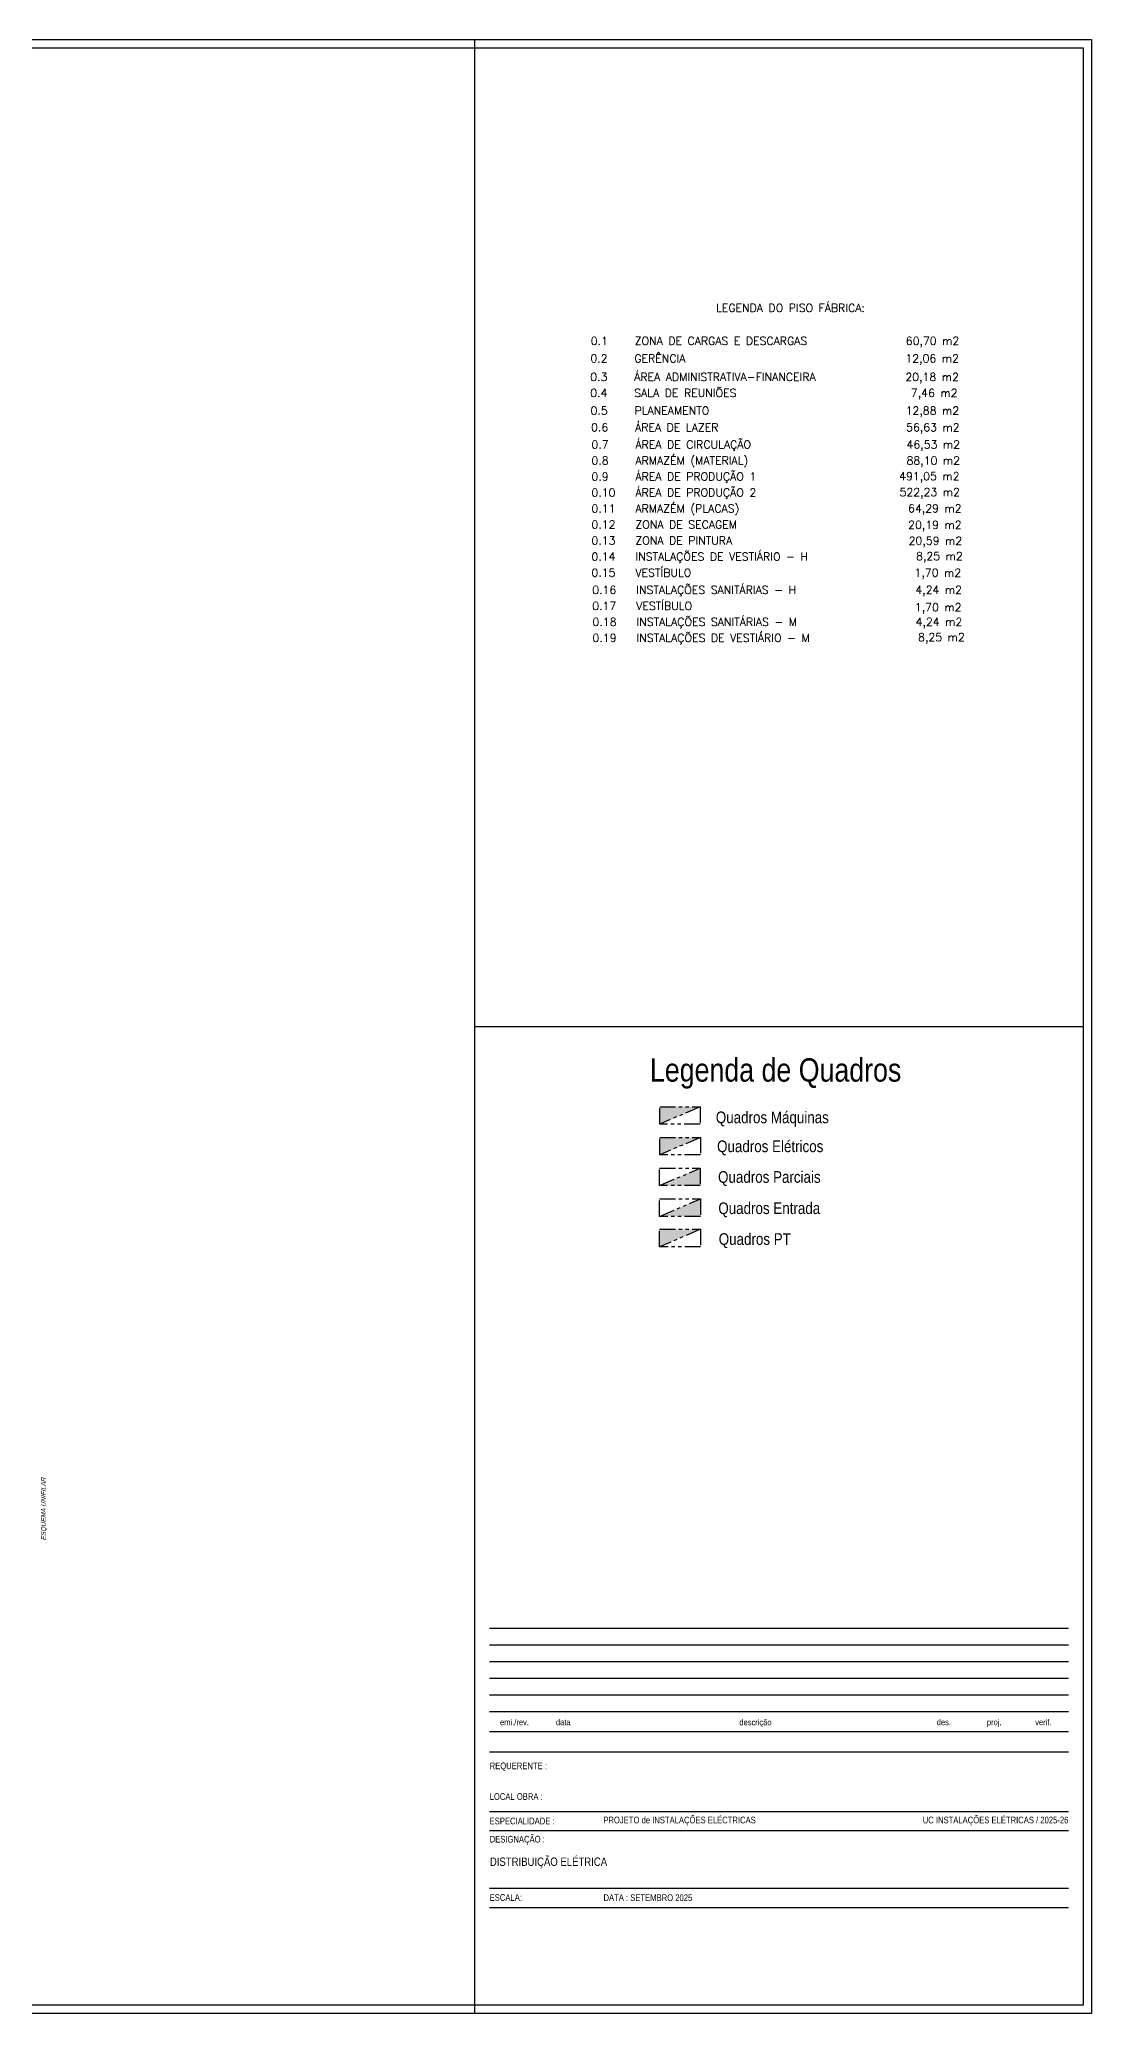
# Model space of a CAD drawing. Header units: millimetres. Extents: x -35961 to -35580, y 154458 to 154764.
# Drawn here: x -35902.4 to -35870.8, y 154617.2 to 154676.4 of the extents above; entities that cross this region are included whole.
import ezdxf
from ezdxf.enums import TextEntityAlignment as Align

# ---------------------------------------------------------------- set-up
doc = ezdxf.new("R2010")
doc.units = ezdxf.units.MM
doc.header["$MEASUREMENT"] = 0
doc.linetypes.add('PHANTOM2', pattern=[31.75, 15.875, -3.175, 3.175, -3.175, 3.175, -3.175])
doc.layers.get('0').update_dxf_attribs({"color": 253})
for name, color, linetype in [('0_ARQ', 253, 'Continuous'), ('0_FOLHA', 253, 'Continuous'), ('ELÉCTRICO', 255, 'Continuous'), ('QGBT', 130, 'Continuous'), ('QuadrosEletricos', 80, 'Continuous'), ('QuadrosEntrada', 150, 'Continuous'), ('QuadrosMáquinas', 40, 'Continuous'), ('QuadrosParciais', 10, 'Continuous'), ('SIMBOLOGIA', 255, 'Continuous'), ('TEXTO', 7, 'ByBlock')]:
    doc.layers.add(name, color=color, linetype=linetype)
doc.styles.add('ROMANS', font='romans')
doc.styles.get("Standard").update_dxf_attribs({"font": 'ARIALN.TTF'})

# ---------------------------------------------------------------- blocks, each defined once
blk = doc.blocks.new('nome')
at = {"layer": '0_FOLHA'}
for p, q in [((17.35, 4.275), (0, 4.275)), ((17.35, 3.775), (0, 3.775)), ((17.35, 3.275), (0, 3.275)), ((17.35, 2.775), (0, 2.775)), ((17.35, 2.275), (0, 2.275)), ((17.35, 1.775), (0, 1.775)), ((17.35, 1.175), (0, 1.175)), ((0, 0.575), (17.35, 0.575)), ((0, -1.212), (17.35, -1.212)), ((0, -1.787), (17.35, -1.787)), ((0, -3.513), (17.35, -3.513)), ((0, -4.088), (17.35, -4.088))]:
    blk.add_line(p, q, dxfattribs=at)
for s, p in [('emi./rev.', (0.744, 1.375)), ('data', (2.206, 1.375)), ('descrição', (7.969, 1.371)), ('des.', (13.617, 1.375)), ('proj.', (15.127, 1.375)), ('verif.', (16.6, 1.375))]:
    blk.add_text(s, height=0.18, dxfattribs=at).set_placement(p, align=Align.CENTER)
at = {"layer": '0_FOLHA', "char_height": 0.2}
for s, insert, width, attachment_point in [('REQUERENTE :', (0, 0.128), 1.8172, 4), ('LOCAL OBRA :', (0, -0.766), 1.8172, 4), ('ESPECIALIDADE :', (0, -1.5), 2.45444, 4), ('PROJETO de INSTALAÇÕES ELÉCTRICAS', (3.408, -1.5), 5.41492, 4), ('UC INSTALAÇÕES ELÉTRICAS / 2025-26', (17.35, -1.5), 4.80837, 6), ('DESIGNAÇÃO :', (0, -2.075), 1.8172, 4), ('ESCALA:', (0, -3.794), 3.2797, 4), ('DATA : SETEMBRO 2025', (3.413, -3.8), 3.2797, 4)]:
    blk.add_mtext(s, dxfattribs=dict(at, insert=insert, width=width, attachment_point=attachment_point))

msp = doc.modelspace()

# ---------------------------------------------------------------- hatches: boundary and pattern name
at = {"layer": 'QGBT', "linetype": 'PHANTOM2', "ltscale": 0.03}
h = msp.add_hatch(color=256, dxfattribs=at)
h.dxf.hatch_style = 1
h.paths.add_polyline_path([(-35883.794, 154640.727), (-35883.794, 154640.2), (-35882.561, 154640.727)])
at = {"layer": 'QuadrosEletricos', "linetype": 'PHANTOM2', "ltscale": 0.03}
h = msp.add_hatch(color=256, dxfattribs=at)
h.dxf.hatch_style = 1
h.paths.add_polyline_path([(-35883.788, 154643.48), (-35883.788, 154642.959), (-35882.57, 154643.48)])
at = {"layer": 'QuadrosEntrada', "linetype": 'PHANTOM2', "ltscale": 0.03}
h = msp.add_hatch(color=256, dxfattribs=at)
h.dxf.hatch_style = 1
h.paths.add_polyline_path([(-35882.566, 154641.114), (-35882.566, 154641.638), (-35883.794, 154641.114)])
at = {"layer": 'QuadrosMáquinas', "linetype": 'PHANTOM2', "ltscale": 0.03}
h = msp.add_hatch(color=256, dxfattribs=at)
h.dxf.hatch_style = 1
h.paths.add_polyline_path([(-35883.788, 154644.399), (-35883.788, 154643.88), (-35882.576, 154644.399)])
at = {"layer": 'QuadrosParciais', "linetype": 'PHANTOM2', "ltscale": 0.03}
h = msp.add_hatch(color=256, dxfattribs=at)
h.dxf.hatch_style = 1
h.paths.add_polyline_path([(-35882.574, 154642.038), (-35882.574, 154642.559), (-35883.794, 154642.038)])

# ---------------------------------------------------------------- linework, layer by layer
at = {"layer": '0_ARQ'}
msp.add_line((-35889.345, 154676.407), (-35889.345, 154617.207), dxfattribs=at)
for points in [[(-35960.843, 154676.407), (-35870.843, 154676.407), (-35870.843, 154617.207), (-35960.843, 154617.207)], [(-35870.843, 154617.207), (-35958.593, 154617.207), (-35958.593, 154676.407), (-35870.843, 154676.407)], [(-35871.093, 154617.457), (-35958.343, 154617.457), (-35958.343, 154676.157), (-35871.093, 154676.157)]]:
    msp.add_lwpolyline(points, close=True, dxfattribs=at)
at = {"layer": 'ELÉCTRICO', "color": 251, "linetype": 'Continuous', "ltscale": 0.03, "true_color": 0x636466}
msp.add_line((-35889.345, 154646.807), (-35871.093, 154646.807), dxfattribs=at)
at = {"layer": 'QGBT', "linetype": 'PHANTOM2', "ltscale": 0.03}
msp.add_line((-35882.561, 154640.727, 0), (-35883.794, 154640.2, 0), dxfattribs=at)
at = {"layer": 'QGBT', "linetype": 'PHANTOM2', "ltscale": 0.03, "elevation": 0}
msp.add_lwpolyline([(-35882.561, 154640.2), (-35883.794, 154640.2), (-35883.794, 154640.727), (-35882.561, 154640.727)], close=True, dxfattribs=at)
at = {"layer": 'QuadrosEletricos', "linetype": 'PHANTOM2', "ltscale": 0.03}
msp.add_line((-35882.57, 154643.48, 0), (-35883.788, 154642.959, 0), dxfattribs=at)
at = {"layer": 'QuadrosEletricos', "linetype": 'PHANTOM2', "ltscale": 0.03, "elevation": 0}
msp.add_lwpolyline([(-35882.57, 154642.959), (-35883.788, 154642.959), (-35883.788, 154643.48), (-35882.57, 154643.48)], close=True, dxfattribs=at)
at = {"layer": 'QuadrosEntrada', "linetype": 'PHANTOM2', "ltscale": 0.03}
msp.add_line((-35883.794, 154641.114, 0), (-35882.566, 154641.638, 0), dxfattribs=at)
at = {"layer": 'QuadrosEntrada', "linetype": 'PHANTOM2', "ltscale": 0.03, "elevation": 0}
msp.add_lwpolyline([(-35883.794, 154641.638), (-35882.566, 154641.638), (-35882.566, 154641.114), (-35883.794, 154641.114)], close=True, dxfattribs=at)
at = {"layer": 'QuadrosMáquinas', "linetype": 'PHANTOM2', "ltscale": 0.03}
msp.add_line((-35882.576, 154644.399, 0), (-35883.788, 154643.88, 0), dxfattribs=at)
at = {"layer": 'QuadrosMáquinas', "linetype": 'PHANTOM2', "ltscale": 0.03, "elevation": 0}
msp.add_lwpolyline([(-35882.576, 154643.88), (-35883.788, 154643.88), (-35883.788, 154644.399), (-35882.576, 154644.399)], close=True, dxfattribs=at)
at = {"layer": 'QuadrosParciais', "linetype": 'PHANTOM2', "ltscale": 0.03}
msp.add_line((-35883.794, 154642.038, 0), (-35882.574, 154642.559, 0), dxfattribs=at)
at = {"layer": 'QuadrosParciais', "linetype": 'PHANTOM2', "ltscale": 0.03, "elevation": 0}
msp.add_lwpolyline([(-35883.794, 154642.559), (-35882.574, 154642.559), (-35882.574, 154642.038), (-35883.794, 154642.038)], close=True, dxfattribs=at)

# ---------------------------------------------------------------- block references
at = {"layer": '0_FOLHA'}
msp.add_blockref('nome', (-35888.887, 154624.479), dxfattribs=at)

# ---------------------------------------------------------------- texts
at = {"style": 'ROMANS'}
for s, p in [('LEGENDA DO PISO FÁBRICA:', (-35882.102, 154668.238)), ('0.1', (-35885.857, 154667.248)), ('ZONA DE CARGAS E DESCARGAS', (-35884.539, 154667.248)), ('60,70 m2', (-35876.411, 154667.248)), ('0.2', (-35885.868, 154666.722)), ('GERÊNCIA', (-35884.55, 154666.722)), ('12,06 m2', (-35876.422, 154666.722)), ('0.3', (-35885.871, 154666.166)), ('0.4', (-35885.871, 154665.686)), ('ÁREA ADMINISTRATIVA-FINANCEIRA', (-35884.553, 154666.166)), ('SALA DE REUNIÕES', (-35884.553, 154665.686)), ('20,18 m2', (-35876.425, 154666.166)), (' 7,46 m2', (-35876.425, 154665.686)), ('0.5', (-35885.862, 154665.156)), ('PLANEAMENTO', (-35884.544, 154665.156)), ('12,88 m2', (-35876.416, 154665.156)), ('0.6', (-35885.847, 154664.655)), ('ÁREA DE LAZER', (-35884.528, 154664.655)), ('56,63 m2', (-35876.401, 154664.655)), ('0.7', (-35885.835, 154664.14)), ('ÁREA DE CIRCULAÇÃO', (-35884.517, 154664.14)), ('46,53 m2', (-35876.389, 154664.14)), ('0.8', (-35885.835, 154663.66)), ('ARMAZÉM (MATERIAL)', (-35884.517, 154663.66)), ('88,10 m2', (-35876.389, 154663.66)), ('0.9', (-35885.835, 154663.18)), ('ÁREA DE PRODUÇÃO 1', (-35884.517, 154663.18)), ('ÁREA DE PRODUÇÃO 2', (-35884.517, 154662.7)), ('491,05 m2', (-35876.61, 154663.189)), ('0.10', (-35885.835, 154662.7)), ('0.11', (-35885.835, 154662.22)), ('ARMAZÉM (PLACAS)', (-35884.517, 154662.22)), ('522,23 m2', (-35876.598, 154662.711)), ('64,29 m2', (-35876.341, 154662.226)), ('0.12', (-35885.835, 154661.74)), ('ZONA DE SECAGEM', (-35884.517, 154661.74)), ('20,19 m2', (-35876.341, 154661.73)), ('0.13', (-35885.835, 154661.26)), ('ZONA DE PINTURA', (-35884.517, 154661.26)), ('20,59 m2', (-35876.326, 154661.255)), ('0.14', (-35885.835, 154660.778)), ('VESTÍBULO', (-35884.517, 154660.296)), ('INSTALAÇÕES DE VESTIÁRIO - H', (-35884.517, 154660.778)), ('8,25 m2', (-35876.102, 154660.793)), ('0.15', (-35885.835, 154660.296)), ('0.16', (-35885.811, 154659.781)), ('INSTALAÇÕES SANITÁRIAS - H', (-35884.493, 154659.781)), (' 4,24 m2', (-35876.289, 154659.781)), (' 1,70 m2', (-35876.315, 154660.296)), ('0.17', (-35885.811, 154659.301)), ('VESTÍBULO', (-35884.493, 154659.301)), (' 1,70 m2', (-35876.305, 154659.259)), ('0.18', (-35885.804, 154658.82)), ('INSTALAÇÕES SANITÁRIAS - M', (-35884.486, 154658.82)), (' 4,24 m2', (-35876.282, 154658.82)), ('0.19', (-35885.804, 154658.34)), ('INSTALAÇÕES DE VESTIÁRIO - M', (-35884.486, 154658.34)), ('8,25 m2', (-35876.042, 154658.362))]:
    msp.add_text(s, height=0.24, dxfattribs=at).set_placement(p)
at = {"layer": 'ELÉCTRICO', "color": 9, "linetype": 'Continuous', "ltscale": 0.03, "true_color": 0xc7c8ca, "insert": (-35884.081, 154645.854), "char_height": 0.7, "attachment_point": 1}
msp.add_mtext_dynamic_manual_height_columns('Legenda de Quadros', width=10.71423, gutter_width=23.439, heights=[0], dxfattribs=at)
at = {"layer": 'ELÉCTRICO', "linetype": 'Continuous', "ltscale": 0.03, "insert": (-35888.881, 154621.885), "char_height": 0.25, "width": 5.97323, "attachment_point": 1}
msp.add_mtext('DISTRIBUIÇÃO ELÉTRICA', dxfattribs=at)
at = {"layer": 'SIMBOLOGIA', "linetype": 'Continuous', "ltscale": 0.03, "char_height": 0.35, "attachment_point": 1}
for s, insert, width in [('Quadros Máquinas', (-35882.106, 154644.257), 3.40198), ('Quadros Parciais', (-35882.039, 154642.469), 3.15334), ('Quadros Entrada', (-35882.031, 154641.533), 4.50477), ('Quadros PT', (-35882.019, 154640.608), 4.50477)]:
    msp.add_mtext(s, dxfattribs=dict(at, insert=insert, width=width))
at = {"layer": 'SIMBOLOGIA', "linetype": 'Continuous', "ltscale": 0.03, "insert": (-35882.069, 154643.389), "char_height": 0.35, "attachment_point": 1}
msp.add_mtext('Quadros Elétricos', dxfattribs=at)
at = {"layer": 'TEXTO', "oblique": 15}
msp.add_text('ESQUEMA UNIFILAR', height=0.14, rotation=90, dxfattribs=at).set_placement((-35902.196, 154631.392, 0))

doc.saveas('drawing.dxf')
